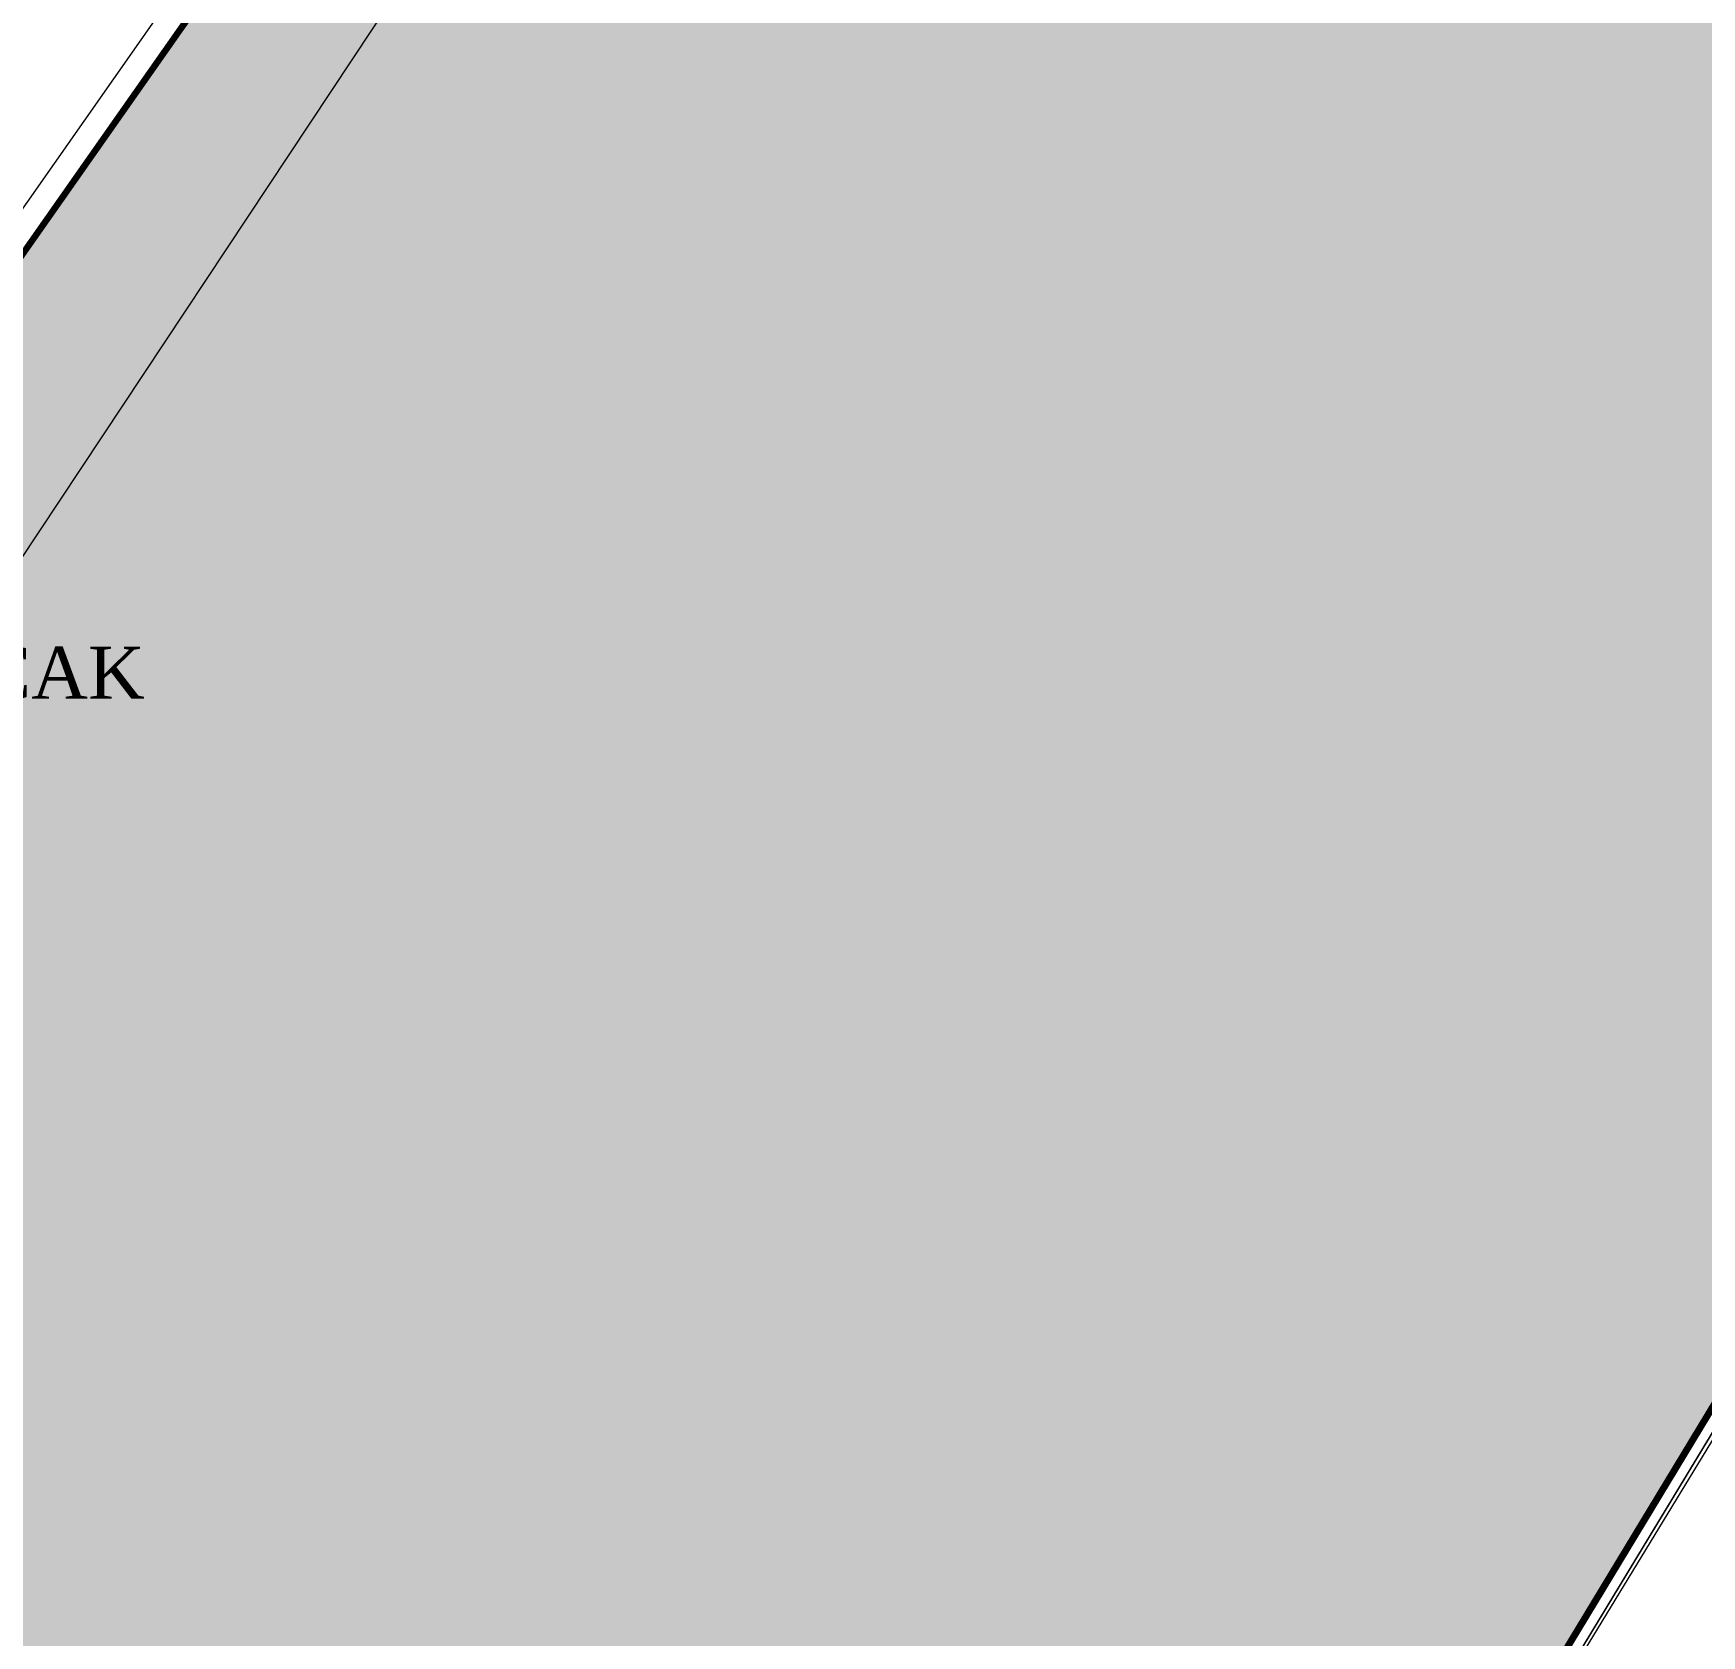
# Model space of a CAD drawing. Header units: metres. Extents: x 478603 to 489313, y 4282657 to 4289463.
# Drawn here: x 479898.4 to 480026.5, y 4287117.9 to 4287240.9 of the extents above; entities that cross this region are included whole.
import ezdxf

# ---------------------------------------------------------------- set-up
doc = ezdxf.new("R2010")
doc.units = ezdxf.units.M
for name, color, linetype, lineweight in [('ADAKENARI', 18, 'Continuous', 0), ('DEGER', 18, 'Continuous', 20), ('REFUJ', 63, 'Continuous', 0), ('REVIZE_ONERI_KAM_SNR', 9, 'Continuous', 0), ('SNR_PLANONAMAA', 233, 'Continuous', 0)]:
    doc.layers.add(name, color=color, linetype=linetype, lineweight=lineweight)
doc.styles.get("Standard").update_dxf_attribs({"font": 'times.ttf'})

msp = doc.modelspace()

# ---------------------------------------------------------------- hatches: boundary and pattern name
at = {"layer": 'REVIZE_ONERI_KAM_SNR'}
msp.add_hatch(color=256, dxfattribs=at).paths.add_polyline_path([(480391.37, 4287736.67), (479958.38, 4287021.55), (479846.66, 4286823.22), (479817.89, 4286807.32), (479678.54, 4286593.14), (479667.02, 4286563.36), (479171.87, 4285664.49), (479060.05, 4285423.5), (478955.18, 4285211.94), (478971.57, 4285181.44), (478973.58, 4285138.06), (478896.83, 4284994.41), (478884.26, 4284953.22), (478871.38, 4284822.15), (478829.64, 4284818.29), (478829.64, 4284859.4), (478806.79, 4284865.48), (478716.87, 4284674.35), (478705.55, 4284645.23), (478602.86, 4284697.15), (478665.09, 4284834.56), (478661.84, 4284859.59), (478721.27, 4284982.03), (478734.09, 4284989.86), (478857.78, 4285241.35), (478838.86, 4285277.85), (478831.67, 4285382.6), (478866.61, 4285387.39), (478882.65, 4285289.09), (479341.44, 4286225.89), (479492.42, 4286515.34), (479668.69, 4286852.71), (479834.72, 4287134.36), (480316.15, 4287820.51), (480353.75, 4287856.55), (480321.39, 4287969.42), (480358.64, 4287985.06), (480384.47, 4287906.35), (480463.86, 4288018.44), (480598.66, 4288207.44), (480775.09, 4288481.28), (480856.22, 4288581.77), (481195.87, 4289025.92), (481277.92, 4288967.09), (481191.32, 4288856.62), (480684.78, 4288177.97), (480420.91, 4287781.11), (480447.15, 4287667.53), (480456.56, 4287584.46), (480422.31, 4287581.55), (480417.61, 4287623.09), (480404.49, 4287679.88)])

# ---------------------------------------------------------------- linework, layer by layer
at = {"layer": 'ADAKENARI', "lineweight": 200}
for p, q in [((480391.37, 4287736.67), (479958.38, 4287021.55)), ((479834.72, 4287134.36), (480075.44, 4287477.43))]:
    msp.add_line(p, q, dxfattribs=at)
at = {"layer": 'REFUJ'}
for p, q in [((480350.02, 4287666.45), (479959.25, 4287021.04)), ((479833.04, 4287135.44), (480073.8, 4287478.58))]:
    msp.add_line(p, q, dxfattribs=at)
msp.add_polyline3d([(479959.25, 4287021.04, 0), (480350.02, 4287666.45, 0)], dxfattribs=at)
at = {"layer": 'REVIZE_ONERI_KAM_SNR'}
for points in [[(480684.78, 4288177.97, 0), (480420.91, 4287781.11, 0), (480447.15, 4287667.53, 0), (480456.56, 4287584.46, 0), (480422.31, 4287581.55, 0), (480417.61, 4287623.09, 0), (480404.49, 4287679.88, 0), (480391.37, 4287736.67, 0), (479958.38, 4287021.55, 0), (479846.66, 4286823.22, 0), (479817.89, 4286807.32, 0), (479678.54, 4286593.14, 0), (479667.02, 4286563.36, 0), (479667.02, 4286563.36, 0), (479171.87, 4285664.49, 0)], [(480684.78, 4288177.97, 0), (480420.91, 4287781.11, 0), (480447.15, 4287667.53, 0), (480456.56, 4287584.46, 0), (480422.31, 4287581.55, 0), (480417.61, 4287623.09, 0), (480404.49, 4287679.88, 0), (480391.37, 4287736.67, 0), (480391.37, 4287736.67, 0), (479958.38, 4287021.55, 0), (479846.66, 4286823.22, 0), (479817.89, 4286807.32, 0), (479678.54, 4286593.14, 0), (479667.02, 4286563.36, 0), (479171.87, 4285664.49, 0)], [(480684.78, 4288177.97, 0), (480420.91, 4287781.11, 0), (480447.15, 4287667.53, 0), (480456.56, 4287584.46, 0), (480422.31, 4287581.55, 0), (480417.61, 4287623.09, 0), (480404.49, 4287679.88, 0), (480391.37, 4287736.67, 0), (480391.37, 4287736.67, 0), (479958.38, 4287021.55, 0), (479846.66, 4286823.22, 0), (479817.89, 4286807.32, 0), (479678.54, 4286593.14, 0), (479667.02, 4286563.36, 0), (479171.87, 4285664.49, 0)], [(479492.42, 4286515.34, 0), (479668.69, 4286852.71, 0), (479834.72, 4287134.36, 0), (480316.15, 4287820.51, 0), (480353.75, 4287856.55, 0), (480321.39, 4287969.42, 0), (480358.64, 4287985.06, 0), (480384.47, 4287906.35, 0), (480463.86, 4288018.44, 0)], [(479492.42, 4286515.34, 0), (479668.69, 4286852.71, 0), (479834.72, 4287134.36, 0), (480316.15, 4287820.51, 0), (480353.75, 4287856.55, 0), (480321.39, 4287969.42, 0), (480358.64, 4287985.06, 0), (480384.47, 4287906.35, 0), (480463.86, 4288018.44, 0)], [(479492.42, 4286515.34, 0), (479668.69, 4286852.71, 0), (479834.72, 4287134.36, 0), (480316.15, 4287820.51, 0), (480353.75, 4287856.55, 0), (480321.39, 4287969.42, 0), (480358.64, 4287985.06, 0), (480384.47, 4287906.35, 0), (480463.86, 4288018.44, 0)]]:
    msp.add_polyline3d(points, dxfattribs=at)
at = {"layer": 'SNR_PLANONAMAA'}
for p, q in [((479959.27, 4287021.09, 942.48), (480219.32, 4287448.14, 942.48)), ((480037.02, 4287410.95, 942.48), (479760.61, 4286994.3, 942.48))]:
    msp.add_line(p, q, dxfattribs=at)

# ---------------------------------------------------------------- texts
at = {"layer": 'DEGER'}
msp.add_text('AĞAÇLANDIRILACAK ', height=4, dxfattribs=at).set_placement((479844.21, 4287189.81))

doc.saveas('drawing.dxf')
